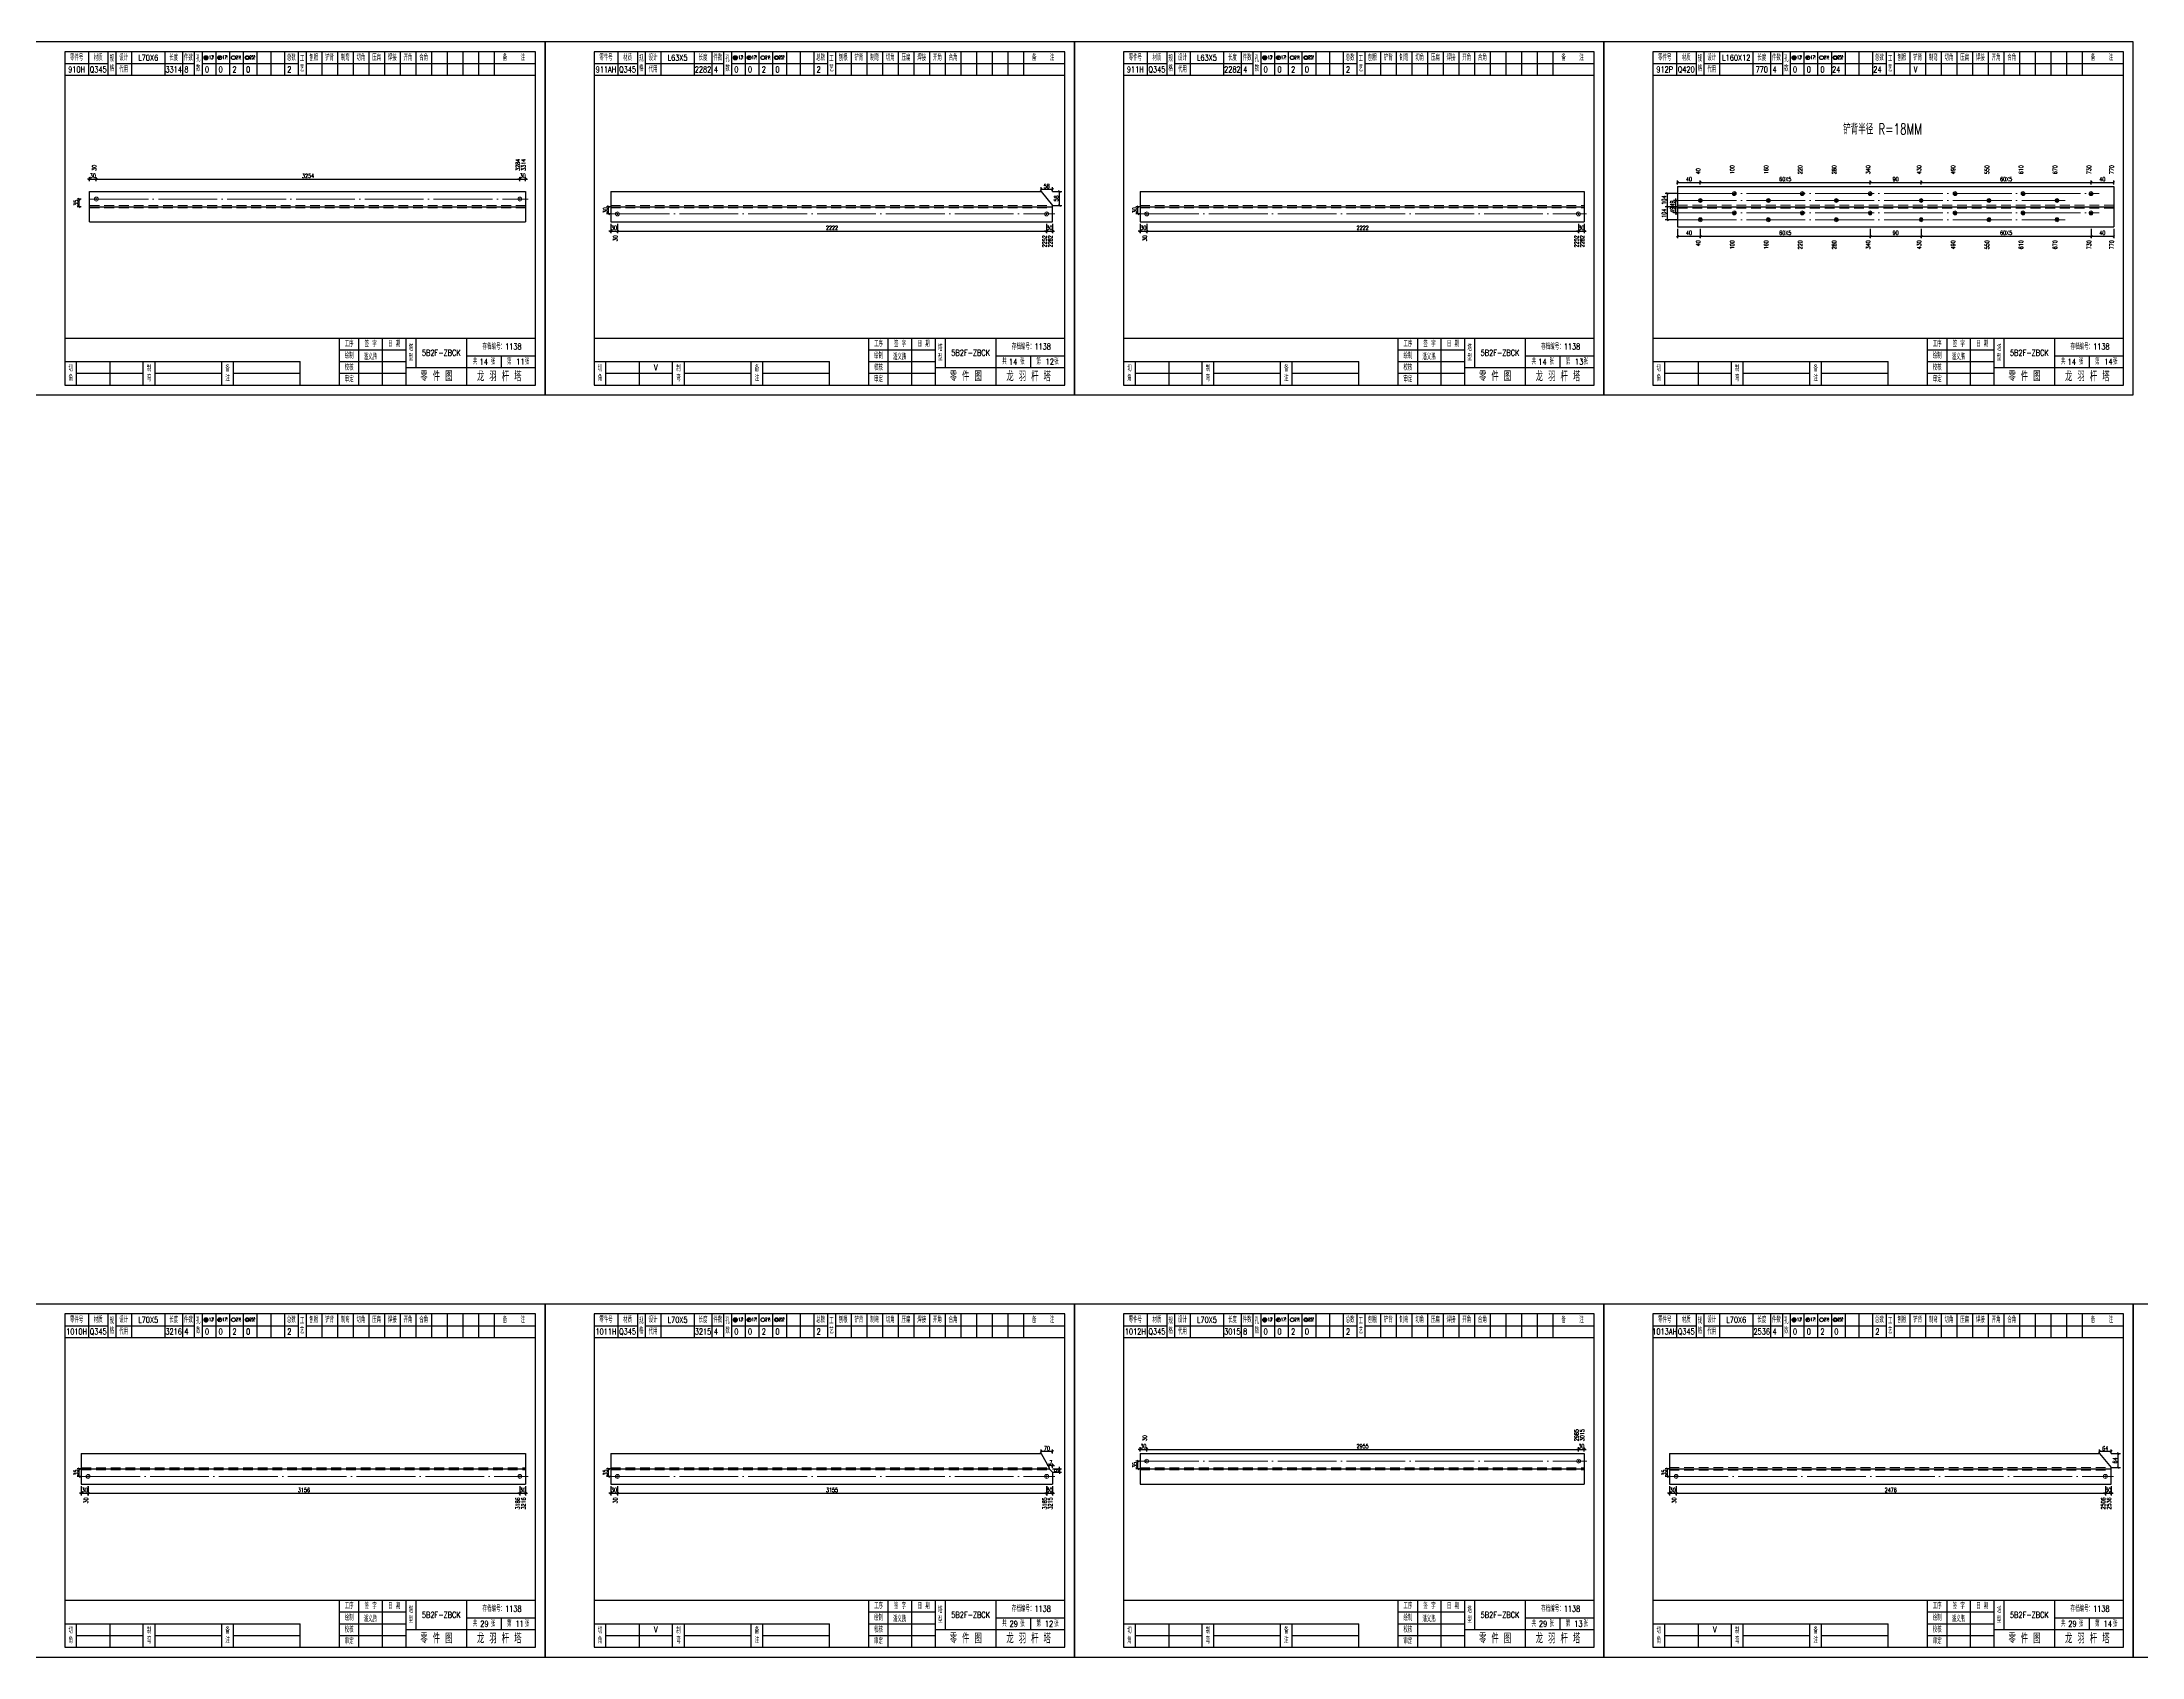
# Model space of a CAD drawing. Header units: millimetres. Extents: x 0 to 30240, y -10896 to -1348.
# Drawn here: x 2713 to 3784, y -7281 to -6457 of the extents above; entities that cross this region are included whole.
import ezdxf
from ezdxf.enums import TextEntityAlignment as Align

# ---------------------------------------------------------------- set-up
doc = ezdxf.new("R2010")
doc.units = ezdxf.units.MM
doc.header["$LTSCALE"] = 20
doc.header["$PDMODE"] = 1
doc.linetypes.add('DASHDOT2X', pattern=[1.75, 1.5, -0.125, 0, -0.125])
doc.linetypes.add('HIDDEN', pattern=[0.375, 0.25, -0.125])
for name, color, linetype, lineweight in [('1', 7, 'Continuous', 25), ('11', 3, 'Continuous', 13), ('2', 1, 'HIDDEN', 13), ('5', 1, 'Continuous', 13), ('7', 2, 'DASHDOT2X', 13)]:
    doc.layers.add(name, color=color, linetype=linetype, lineweight=lineweight)
doc.styles.get("Standard").update_dxf_attribs({"font": 'simplex', "width": 0.7, "bigfont": 'gbhzfs.shx'})
doc.styles.add('SYMBOL_TXT', font='txt.shx', dxfattribs={"width": 0.6})
doc.styles.add('TITLE_TXT', font='simplex.shx', dxfattribs={"width": 0.75, "height": 2.5, "bigfont": 'gbhzfs.shx'})
doc.dimstyles.get("Standard").update_dxf_attribs({"dimtxt": 2.1, "dimasz": 1, "dimexe": 1.05, "dimexo": 0, "dimgap": 0.63, "dimtad": 1, "dimzin": 0, "dimdsep": 46, "dimtxsty": 'standard', "dimblk": 'OBLIQUE', "dimblk1": 'OBLIQUE', "dimblk2": 'OBLIQUE', "dimcen": 0.09, "dimadec": 0, "dimazin": 0, "dimtfac": 1, "dimtdec": 1, "dimtix": 1, "dimtmove": 0, "dimatfit": 3, "dimfxl": 0, "dimtolj": 1, "dimtzin": 0, "dimarcsym": 0})
pattern_1 = [(0, (-3, 0), (0, 0.0125), [])]

# ---------------------------------------------------------------- blocks, each defined once
blk = doc.blocks.new('M12_HOLE')
h = blk.add_hatch()
h.set_pattern_fill('LINE', scale=0.1, style=0)
h.set_pattern_definition(pattern_1)
h.paths.add_polyline_path([(-5, 0, 1), (-1, 0, 1)])
at = {"color": 7}
blk.add_circle((-3, 0), 2, dxfattribs=at)
at = {"color": 7, "attachment_point": 1, "style": 'SYMBOL_TXT'}
for s, insert, char_height, width in [('13\\f??|b0|i0|c0|p54;.', (-0.1, 2.1), 3.5, 5.707), ('5', (3.7, 2.3), 1.8, 2.931)]:
    blk.add_mtext(s, dxfattribs=dict(at, insert=insert, char_height=char_height, width=width))
blk = doc.blocks.new('M16_HOLE')
h = blk.add_hatch()
h.set_pattern_fill('LINE', scale=0.1, style=0)
h.set_pattern_definition(pattern_1)
h.paths.add_polyline_path([(-1.6, 1.4, 0.668179), (-5, 0, 0.198912), (-4.4, -1.4)])
at = {"color": 7}
blk.add_circle((-3, 0), 2, dxfattribs=at)
at = {"color": 7, "attachment_point": 1, "style": 'SYMBOL_TXT'}
for s, insert, char_height, width in [('17.', (-0.4, 2.1), 3.5, 6.316), ('5', (3.6, 2.3), 1.8, 1.822)]:
    blk.add_mtext(s, dxfattribs=dict(at, insert=insert, char_height=char_height, width=width))
blk = doc.blocks.new('M20_HOLE')
at = {"color": 7}
blk.add_circle((-3, 0), 2, dxfattribs=at)
at = {"color": 7, "attachment_point": 1, "style": 'SYMBOL_TXT'}
for s, insert, char_height, width in [('21.', (-0.7, 2), 3.5, 6.074), ('5', (3.3, 2), 1.8, 1.458)]:
    blk.add_mtext(s, dxfattribs=dict(at, insert=insert, char_height=char_height, width=width))
blk = doc.blocks.new('M24_HOLE')
at = {"color": 7}
for radius in [2, 1.5]:
    blk.add_circle((-3, 0), radius, dxfattribs=at)
at = {"color": 7, "attachment_point": 1, "style": 'SYMBOL_TXT'}
for s, insert, char_height, width in [('25.', (-0.7, 2.1), 3.5, 2.429), ('5', (3.9, 2.3), 1.8, 1.944)]:
    blk.add_mtext(s, dxfattribs=dict(at, insert=insert, char_height=char_height, width=width))
blk = doc.blocks.new('JgCard')
for p, q in [((270, 180), (0, 180)), ((0, 180), (0, 0)), ((265, 175), (25, 175)), ((25, 175), (25, 5)), ((37, 175), (37, 163)), ((47, 175), (47, 163)), ((51, 175), (51, 163)), ((59, 175), (59, 163)), ((76, 175), (76, 163)), ((85, 175), (85, 163)), ((91, 175), (91, 163)), ((95, 175), (95, 163)), ((102, 175), (102, 163)), ((109, 175), (109, 163)), ((116, 175), (116, 163)), ((123, 175), (123, 163)), ((130, 175), (130, 163)), ((137, 175), (137, 163)), ((144, 175), (144, 163)), ((148, 175), (148, 163)), ((156, 175), (156, 163)), ((164, 175), (164, 163)), ((172, 175), (172, 163)), ((180, 175), (180, 163)), ((188, 175), (188, 163)), ((196, 175), (196, 163)), ((204, 175), (204, 163)), ((212, 175), (212, 163)), ((220, 175), (220, 163)), ((228, 175), (228, 163)), ((236, 175), (236, 163)), ((244, 175), (244, 163)), ((265, 5), (265, 175)), ((270, 0), (270, 180)), ((25, 169), (47, 169)), ((25, 163), (265, 163)), ((51, 169), (91, 169)), ((95, 169), (144, 169)), ((148, 169), (265, 169)), ((25, 29), (265, 29)), ((165, 5), (165, 29)), ((165, 23), (199, 23)), ((175, 5), (175, 29)), ((187, 5), (187, 29)), ((199, 5), (199, 29)), ((204, 29), (204, 14)), ((230, 5), (230, 29)), ((25, 17), (145, 17)), ((31, 5), (31, 17)), ((31, 11), (65, 11)), ((48, 17), (48, 5)), ((65, 5), (65, 17)), ((71, 5), (71, 17)), ((71, 11), (105, 11)), ((105, 5), (105, 17)), ((111, 5), (111, 17)), ((111, 11), (145, 11)), ((145, 5), (145, 17)), ((165, 17), (199, 17)), ((165, 11), (199, 11)), ((199, 14), (265, 14)), ((230, 20), (265, 20)), ((247.5, 20), (247.5, 14)), ((0, 0), (270, 0)), ((25, 5), (265, 5))]:
    blk.add_line(p, q)
blk.add_lwpolyline([(96, 172, -1), (98, 172, -1)], format="xyb", close=True)
blk.add_point((145, 96))
at = {"xscale": 0.5, "yscale": 0.5, "zscale": 0.5}
for name, p in [('M12_HOLE', (98.5, 172)), ('M16_HOLE', (105.5, 172)), ('M20_HOLE', (112.5, 172)), ('M24_HOLE', (119.5, 172))]:
    blk.add_blockref(name, p, dxfattribs=at)
at = {"style": 'TITLE_TXT', "width": 0.75}
for s, height, p in [('存档编号：1138', 3.08, (238, 23.1)), ('潘义鹏', 3, (177.4, 17.9)), ('龙 羽 杆 塔', 5, (235.2, 7))]:
    blk.add_text(s, height=height, dxfattribs=at).set_placement(p)
at = {"attachment_point": 5, "style": 'TITLE_TXT'}
for s, insert, char_height, width in [('零件号', (31, 172), 3, 15), ('材质', (42, 172), 3, 8), ('设计', (55, 172), 3, 8), ('长度', (80.5, 172), 3, 8), ('件数', (88, 172), 3, 6), ('总数', (140.5, 172), 3, 7), ('工\\P艺', (146, 169), 3, 4), ('刨根', (152, 172), 3, 8), ('铲背', (160, 172), 3, 8), ('制弯', (168, 172), 3, 8), ('切角', (176, 172), 3, 8), ('压扁', (184, 172), 3, 8), ('焊接', (192, 172), 3, 8), ('开角', (200, 172), 3, 8), ('合角', (208, 172), 3, 8), ('备    注', (254, 172), 3, 22), ('规格', (49, 169), 3, 4), ('代用', (55, 166), 3, 8), ('孔数', (93, 169), 3, 4), ('绘制', (170, 20), 3, 10), ('工序', (170, 26), 3, 10), ('签 字', (181, 26), 3, 12), ('日 期', (193, 26), 3, 12), ('塔\\P型', (201.5, 21.5), 3, 5), ('切\\P角', (28, 11), 3, 6), ('制\\P弯', (68, 11), 3, 6), ('备\\P注', (108, 11), 3, 6), ('校核', (170, 14), 3, 10), ('零 件 图', (214.5, 9.5), 5, 31), ('共    张', (238.8, 17), 3, 17.5), ('第    张', (256.2, 17), 3, 17.5), ('审定', (170, 8), 3, 10)]:
    blk.add_mtext(s, dxfattribs=dict(at, insert=insert, char_height=char_height, width=width))
blk = doc.blocks.new('M20')
for p, q in [((-0.5, 0), (0.5, 0)), ((0, -0.5), (0, 0.5))]:
    blk.add_line(p, q)
blk.add_circle((0, 0), 1)
blk = doc.blocks.new('_Oblique')
at = {"color": 0, "linetype": 'ByBlock', "lineweight": -2}
blk.add_line((-0.5, -0.5), (0.5, 0.5), dxfattribs=at)
blk = doc.blocks.new('*D3822')
at = {"layer": '11', "color": 0, "lineweight": -2}
for p, q in [((2737.6, -6527.2), (2736.6, -6527.2)), ((2737.6, -6528.3), (2737.6, -6526.2)), ((2737.6, -6527.2), (2741, -6527.2)), ((2741, -6528.3), (2741, -6526.2)), ((2741, -6527.2), (2742, -6527.2))]:
    blk.add_line(p, q, dxfattribs=at)
at = {"layer": 'Defpoints', "color": 0}
for p in [(2737.6, -6528.3), (2741, -6527.2), (2741, -6528.3)]:
    blk.add_point(p, dxfattribs=at)
at = {"layer": '11', "color": 0, "lineweight": -2}
blk.add_blockref('_Oblique', (2737.6, -6527.2), dxfattribs=at)
at = {"layer": '11', "color": 0, "lineweight": -2, "rotation": 180}
blk.add_blockref('_Oblique', (2741, -6527.2), dxfattribs=at)
at = {"layer": '11', "color": 0, "insert": (2739.3, -6525.5), "char_height": 2.1, "attachment_point": 5}
blk.add_mtext('\\A1;30', dxfattribs=at)
blk = doc.blocks.new('*D3824')
at = {"layer": '11', "color": 0, "lineweight": -2}
for p, q in [((2957.1, -6527.2), (2956.1, -6527.2)), ((2957.1, -6528.3), (2957.1, -6526.2)), ((2957.1, -6527.2), (2960, -6527.2)), ((2960, -6528.3), (2960, -6526.2)), ((2960, -6527.2), (2961, -6527.2))]:
    blk.add_line(p, q, dxfattribs=at)
at = {"layer": 'Defpoints', "color": 0}
for p in [(2957.1, -6528.3), (2960, -6527.2), (2960, -6528.3)]:
    blk.add_point(p, dxfattribs=at)
at = {"layer": '11', "color": 0, "lineweight": -2}
blk.add_blockref('_Oblique', (2957.1, -6527.2), dxfattribs=at)
at = {"layer": '11', "color": 0, "lineweight": -2, "rotation": 180}
blk.add_blockref('_Oblique', (2960, -6527.2), dxfattribs=at)
at = {"layer": '11', "color": 0, "insert": (2958.5, -6525.5), "char_height": 2.1, "attachment_point": 5}
blk.add_mtext('\\A1;30', dxfattribs=at)
blk = doc.blocks.new('*D3826')
at = {"layer": '11', "color": 0, "lineweight": -2}
for p, q in [((3003.4, -6553.8), (3002.4, -6553.8)), ((3003.4, -6550.1), (3003.4, -6554.8)), ((3003.4, -6553.8), (3006.8, -6553.8)), ((3006.8, -6550.1), (3006.8, -6554.8)), ((3006.8, -6553.8), (3007.8, -6553.8))]:
    blk.add_line(p, q, dxfattribs=at)
at = {"layer": 'Defpoints', "color": 0}
for p in [(3003.4, -6550.1), (3006.8, -6550.1), (3006.8, -6553.8)]:
    blk.add_point(p, dxfattribs=at)
at = {"layer": '11', "color": 0, "lineweight": -2}
blk.add_blockref('_Oblique', (3003.4, -6553.8), dxfattribs=at)
at = {"layer": '11', "color": 0, "lineweight": -2, "rotation": 180}
blk.add_blockref('_Oblique', (3006.8, -6553.8), dxfattribs=at)
at = {"layer": '11', "color": 0, "insert": (3005.1, -6552.1), "char_height": 2.1, "attachment_point": 5}
blk.add_mtext('\\A1;30', dxfattribs=at)
blk = doc.blocks.new('*D3828')
at = {"layer": '11', "color": 0, "lineweight": -2}
for p, q in [((3225.7, -6553.8), (3224.7, -6553.8)), ((3225.7, -6550.1), (3225.7, -6554.8)), ((3225.7, -6553.8), (3228.7, -6553.8)), ((3228.7, -6550.1), (3228.7, -6554.8)), ((3228.7, -6553.8), (3229.7, -6553.8))]:
    blk.add_line(p, q, dxfattribs=at)
at = {"layer": 'Defpoints', "color": 0}
for p in [(3225.7, -6550.1), (3228.7, -6550.1), (3228.7, -6553.8)]:
    blk.add_point(p, dxfattribs=at)
at = {"layer": '11', "color": 0, "lineweight": -2}
blk.add_blockref('_Oblique', (3225.7, -6553.8), dxfattribs=at)
at = {"layer": '11', "color": 0, "lineweight": -2, "rotation": 180}
blk.add_blockref('_Oblique', (3228.7, -6553.8), dxfattribs=at)
at = {"layer": '11', "color": 0, "insert": (3227.2, -6552.1), "char_height": 2.1, "attachment_point": 5}
blk.add_mtext('\\A1;30', dxfattribs=at)
blk = doc.blocks.new('*D3830')
at = {"layer": '11', "color": 0, "lineweight": -2}
for p, q in [((3223, -6533.5), (3223, -6531.4)), ((3228.7, -6532.5), (3223, -6532.5)), ((3228.7, -6533.5), (3228.7, -6531.4))]:
    blk.add_line(p, q, dxfattribs=at)
at = {"layer": 'Defpoints', "color": 0}
for p in [(3223, -6532.5), (3223, -6533.5), (3228.7, -6533.5)]:
    blk.add_point(p, dxfattribs=at)
at = {"layer": '11', "color": 0, "lineweight": -2, "rotation": 180}
blk.add_blockref('_Oblique', (3223, -6532.5), dxfattribs=at)
at = {"layer": '11', "color": 0, "lineweight": -2}
blk.add_blockref('_Oblique', (3228.7, -6532.5), dxfattribs=at)
at = {"layer": '11', "color": 0, "insert": (3225.8, -6530.8), "char_height": 2.1, "attachment_point": 5}
blk.add_mtext('\\A1;58', dxfattribs=at)
blk = doc.blocks.new('*D3832')
at = {"layer": '11', "color": 0, "lineweight": -2}
for p, q in [((3273.4, -6553.8), (3272.4, -6553.8)), ((3273.4, -6550.1), (3273.4, -6554.8)), ((3273.4, -6553.8), (3276.8, -6553.8)), ((3276.8, -6550.1), (3276.8, -6554.8)), ((3276.8, -6553.8), (3277.8, -6553.8))]:
    blk.add_line(p, q, dxfattribs=at)
at = {"layer": 'Defpoints', "color": 0}
for p in [(3273.4, -6550.1), (3276.8, -6550.1), (3276.8, -6553.8)]:
    blk.add_point(p, dxfattribs=at)
at = {"layer": '11', "color": 0, "lineweight": -2}
blk.add_blockref('_Oblique', (3273.4, -6553.8), dxfattribs=at)
at = {"layer": '11', "color": 0, "lineweight": -2, "rotation": 180}
blk.add_blockref('_Oblique', (3276.8, -6553.8), dxfattribs=at)
at = {"layer": '11', "color": 0, "insert": (3275.1, -6552.1), "char_height": 2.1, "attachment_point": 5}
blk.add_mtext('\\A1;30', dxfattribs=at)
blk = doc.blocks.new('*D3834')
at = {"layer": '11', "color": 0, "lineweight": -2}
for p, q in [((3497, -6553.8), (3496, -6553.8)), ((3497, -6550.1), (3497, -6554.8)), ((3497, -6553.8), (3500, -6553.8)), ((3500, -6550.1), (3500, -6554.8)), ((3500, -6553.8), (3501, -6553.8))]:
    blk.add_line(p, q, dxfattribs=at)
at = {"layer": 'Defpoints', "color": 0}
for p in [(3497, -6550.1), (3500, -6550.1), (3500, -6553.8)]:
    blk.add_point(p, dxfattribs=at)
at = {"layer": '11', "color": 0, "lineweight": -2}
blk.add_blockref('_Oblique', (3497, -6553.8), dxfattribs=at)
at = {"layer": '11', "color": 0, "lineweight": -2, "rotation": 180}
blk.add_blockref('_Oblique', (3500, -6553.8), dxfattribs=at)
at = {"layer": '11', "color": 0, "insert": (3498.5, -6552.1), "char_height": 2.1, "attachment_point": 5}
blk.add_mtext('\\A1;30', dxfattribs=at)
blk = doc.blocks.new('M24')
for p, q in [((-0.6, 0), (0.6, 0)), ((0, -0.6), (0, 0.6))]:
    blk.add_line(p, q)
for radius in [1, 0.6]:
    blk.add_circle((0, 0), radius)
blk = doc.blocks.new('*D3846')
at = {"layer": '1', "color": 0, "lineweight": -2}
for p, q in [((3547.6, -6541.3), (3545.5, -6541.3)), ((3547.6, -6544.5), (3545.5, -6544.5)), ((3546.6, -6541.3), (3546.6, -6540.3)), ((3546.6, -6544.5), (3546.6, -6541.3)), ((3546.6, -6544.5), (3546.6, -6545.5))]:
    blk.add_line(p, q, dxfattribs=at)
at = {"layer": 'Defpoints', "color": 0}
for p in [(3546.6, -6541.3), (3547.6, -6541.3), (3547.6, -6544.5)]:
    blk.add_point(p, dxfattribs=at)
at = {"layer": '1', "color": 0, "lineweight": -2}
for p, rotation in [((3546.6, -6541.3), 270), ((3546.6, -6544.5), 90)]:
    blk.add_blockref('_Oblique', p, dxfattribs=dict(at, rotation=rotation))
at = {"layer": '1', "color": 0, "insert": (3544.9, -6542.9), "char_height": 2.1, "attachment_point": 5, "rotation": 90}
blk.add_mtext('\\A1;49', dxfattribs=at)
blk = doc.blocks.new('*D3848')
at = {"layer": '1', "color": 0, "lineweight": -2}
for p, q in [((3547.6, -6538.1), (3545.5, -6538.1)), ((3547.6, -6541.3), (3545.5, -6541.3)), ((3546.6, -6538.1), (3546.6, -6537.1)), ((3546.6, -6541.3), (3546.6, -6538.1)), ((3546.6, -6541.3), (3546.6, -6542.3))]:
    blk.add_line(p, q, dxfattribs=at)
at = {"layer": 'Defpoints', "color": 0}
for p in [(3546.6, -6538.1), (3547.6, -6538.1), (3547.6, -6541.3)]:
    blk.add_point(p, dxfattribs=at)
at = {"layer": '1', "color": 0, "lineweight": -2}
for p, rotation in [((3546.6, -6538.1), 270), ((3546.6, -6541.3), 90)]:
    blk.add_blockref('_Oblique', p, dxfattribs=dict(at, rotation=rotation))
at = {"layer": '1', "color": 0, "insert": (3544.9, -6539.7), "char_height": 2.1, "attachment_point": 5, "rotation": 90}
blk.add_mtext('\\A1;49', dxfattribs=at)
blk = doc.blocks.new('*D4000')
at = {"layer": '11', "color": 0, "lineweight": -2}
for p, q in [((2733.4, -7197.5), (2732.4, -7197.5)), ((2733.4, -7193.9), (2733.4, -7198.6)), ((2733.4, -7197.5), (2736.8, -7197.5)), ((2736.8, -7193.9), (2736.8, -7198.6)), ((2736.8, -7197.5), (2737.8, -7197.5))]:
    blk.add_line(p, q, dxfattribs=at)
at = {"layer": 'Defpoints', "color": 0}
for p in [(2733.4, -7193.9), (2736.8, -7193.9), (2736.8, -7197.5)]:
    blk.add_point(p, dxfattribs=at)
at = {"layer": '11', "color": 0, "lineweight": -2}
blk.add_blockref('_Oblique', (2733.4, -7197.5), dxfattribs=at)
at = {"layer": '11', "color": 0, "lineweight": -2, "rotation": 180}
blk.add_blockref('_Oblique', (2736.8, -7197.5), dxfattribs=at)
at = {"layer": '11', "color": 0, "insert": (2735.1, -7195.9), "char_height": 2.1, "attachment_point": 5}
blk.add_mtext('\\A1;30', dxfattribs=at)
blk = doc.blocks.new('*D4002')
at = {"layer": '11', "color": 0, "lineweight": -2}
for p, q in [((2957.1, -7197.5), (2956.1, -7197.5)), ((2957.1, -7193.9), (2957.1, -7198.6)), ((2957.1, -7197.5), (2960, -7197.5)), ((2960, -7193.9), (2960, -7198.6)), ((2960, -7197.5), (2961, -7197.5))]:
    blk.add_line(p, q, dxfattribs=at)
at = {"layer": 'Defpoints', "color": 0}
for p in [(2957.1, -7193.9), (2960, -7193.9), (2960, -7197.5)]:
    blk.add_point(p, dxfattribs=at)
at = {"layer": '11', "color": 0, "lineweight": -2}
blk.add_blockref('_Oblique', (2957.1, -7197.5), dxfattribs=at)
at = {"layer": '11', "color": 0, "lineweight": -2, "rotation": 180}
blk.add_blockref('_Oblique', (2960, -7197.5), dxfattribs=at)
at = {"layer": '11', "color": 0, "insert": (2958.5, -7195.9), "char_height": 2.1, "attachment_point": 5}
blk.add_mtext('\\A1;30', dxfattribs=at)
blk = doc.blocks.new('*D4004')
at = {"layer": '11', "color": 0, "lineweight": -2}
for p, q in [((3003.4, -7197.5), (3002.4, -7197.5)), ((3003.4, -7193.9), (3003.4, -7198.6)), ((3003.4, -7197.5), (3006.8, -7197.5)), ((3006.8, -7193.9), (3006.8, -7198.6)), ((3006.8, -7197.5), (3007.8, -7197.5))]:
    blk.add_line(p, q, dxfattribs=at)
at = {"layer": 'Defpoints', "color": 0}
for p in [(3003.4, -7193.9), (3006.8, -7193.9), (3006.8, -7197.5)]:
    blk.add_point(p, dxfattribs=at)
at = {"layer": '11', "color": 0, "lineweight": -2}
blk.add_blockref('_Oblique', (3003.4, -7197.5), dxfattribs=at)
at = {"layer": '11', "color": 0, "lineweight": -2, "rotation": 180}
blk.add_blockref('_Oblique', (3006.8, -7197.5), dxfattribs=at)
at = {"layer": '11', "color": 0, "insert": (3005.1, -7195.9), "char_height": 2.1, "attachment_point": 5}
blk.add_mtext('\\A1;30', dxfattribs=at)
blk = doc.blocks.new('*D4006')
at = {"layer": '11', "color": 0, "lineweight": -2}
for p, q in [((3225.8, -7197.5), (3224.8, -7197.5)), ((3225.8, -7193.9), (3225.8, -7198.6)), ((3225.8, -7197.5), (3228.7, -7197.5)), ((3228.7, -7193.9), (3228.7, -7198.6)), ((3228.7, -7197.5), (3229.7, -7197.5))]:
    blk.add_line(p, q, dxfattribs=at)
at = {"layer": 'Defpoints', "color": 0}
for p in [(3225.8, -7193.9), (3228.7, -7193.9), (3228.7, -7197.5)]:
    blk.add_point(p, dxfattribs=at)
at = {"layer": '11', "color": 0, "lineweight": -2}
blk.add_blockref('_Oblique', (3225.8, -7197.5), dxfattribs=at)
at = {"layer": '11', "color": 0, "lineweight": -2, "rotation": 180}
blk.add_blockref('_Oblique', (3228.7, -7197.5), dxfattribs=at)
at = {"layer": '11', "color": 0, "insert": (3227.2, -7195.9), "char_height": 2.1, "attachment_point": 5}
blk.add_mtext('\\A1;30', dxfattribs=at)
blk = doc.blocks.new('*D4007')
at = {"layer": '11', "color": 0, "lineweight": -2}
for p, q in [((3223, -7177.3), (3223, -7175.2)), ((3228.7, -7176.2), (3223, -7176.2)), ((3228.7, -7177.3), (3228.7, -7175.2))]:
    blk.add_line(p, q, dxfattribs=at)
at = {"layer": 'Defpoints', "color": 0}
for p in [(3223, -7176.2), (3223, -7177.3), (3228.7, -7177.3)]:
    blk.add_point(p, dxfattribs=at)
at = {"layer": '11', "color": 0, "lineweight": -2, "rotation": 180}
blk.add_blockref('_Oblique', (3223, -7176.2), dxfattribs=at)
at = {"layer": '11', "color": 0, "lineweight": -2}
blk.add_blockref('_Oblique', (3228.7, -7176.2), dxfattribs=at)
at = {"layer": '11', "color": 0, "insert": (3225.9, -7174.6), "char_height": 2.1, "attachment_point": 5}
blk.add_mtext('\\A1;70', dxfattribs=at)
blk = doc.blocks.new('*D4008')
at = {"layer": '11', "color": 0, "lineweight": -2}
for p, q in [((3227.1, -7183.4), (3226.1, -7183.4)), ((3227.1, -7184.5), (3227.1, -7182.4)), ((3228.7, -7183.4), (3227.1, -7183.4)), ((3228.7, -7184.5), (3228.7, -7182.4)), ((3228.7, -7183.4), (3229.7, -7183.4))]:
    blk.add_line(p, q, dxfattribs=at)
at = {"layer": 'Defpoints', "color": 0}
for p in [(3227.1, -7183.4), (3227.1, -7184.5), (3228.7, -7184.5)]:
    blk.add_point(p, dxfattribs=at)
at = {"layer": '11', "color": 0, "lineweight": -2}
blk.add_blockref('_Oblique', (3227.1, -7183.4), dxfattribs=at)
at = {"layer": '11', "color": 0, "lineweight": -2, "rotation": 180}
blk.add_blockref('_Oblique', (3228.7, -7183.4), dxfattribs=at)
at = {"layer": '11', "color": 0, "insert": (3227.9, -7181.8), "char_height": 2.1, "attachment_point": 5}
blk.add_mtext('\\A1;7', dxfattribs=at)
blk = doc.blocks.new('*D4009')
at = {"layer": '11', "color": 0, "lineweight": -2}
for p, q in [((3228.7, -7185.1), (3233.4, -7185.1)), ((3228.7, -7186.7), (3233.4, -7186.7)), ((3232.4, -7185.1), (3232.4, -7184.1)), ((3232.4, -7185.1), (3232.4, -7186.7)), ((3232.4, -7186.7), (3232.4, -7187.7))]:
    blk.add_line(p, q, dxfattribs=at)
at = {"layer": 'Defpoints', "color": 0}
for p in [(3228.7, -7185.1), (3228.7, -7186.7), (3232.4, -7186.7)]:
    blk.add_point(p, dxfattribs=at)
at = {"layer": '11', "color": 0, "lineweight": -2}
for p, rotation in [((3232.4, -7185.1), 270), ((3232.4, -7186.7), 90)]:
    blk.add_blockref('_Oblique', p, dxfattribs=dict(at, rotation=rotation))
at = {"layer": '11', "color": 0, "insert": (3230.7, -7185.9), "char_height": 2.1, "attachment_point": 5, "rotation": 90}
blk.add_mtext('\\A1;9', dxfattribs=at)
blk = doc.blocks.new('*D4011')
at = {"layer": '11', "color": 0, "lineweight": -2}
for p, q in [((3273.4, -7175.2), (3272.4, -7175.2)), ((3273.4, -7176.2), (3273.4, -7174.1)), ((3273.4, -7175.2), (3276.8, -7175.2)), ((3276.8, -7176.2), (3276.8, -7174.1)), ((3276.8, -7175.2), (3277.8, -7175.2))]:
    blk.add_line(p, q, dxfattribs=at)
at = {"layer": 'Defpoints', "color": 0}
for p in [(3273.4, -7176.2), (3276.8, -7175.2), (3276.8, -7176.2)]:
    blk.add_point(p, dxfattribs=at)
at = {"layer": '11', "color": 0, "lineweight": -2}
blk.add_blockref('_Oblique', (3273.4, -7175.2), dxfattribs=at)
at = {"layer": '11', "color": 0, "lineweight": -2, "rotation": 180}
blk.add_blockref('_Oblique', (3276.8, -7175.2), dxfattribs=at)
at = {"layer": '11', "color": 0, "insert": (3275.1, -7173.5), "char_height": 2.1, "attachment_point": 5}
blk.add_mtext('\\A1;30', dxfattribs=at)
blk = doc.blocks.new('*D4013')
at = {"layer": '11', "color": 0, "lineweight": -2}
for p, q in [((3497.1, -7175.2), (3496.1, -7175.2)), ((3497.1, -7176.2), (3497.1, -7174.1)), ((3497.1, -7175.2), (3500, -7175.2)), ((3500, -7176.2), (3500, -7174.1)), ((3500, -7175.2), (3501, -7175.2))]:
    blk.add_line(p, q, dxfattribs=at)
at = {"layer": 'Defpoints', "color": 0}
for p in [(3497.1, -7176.2), (3500, -7175.2), (3500, -7176.2)]:
    blk.add_point(p, dxfattribs=at)
at = {"layer": '11', "color": 0, "lineweight": -2}
blk.add_blockref('_Oblique', (3497.1, -7175.2), dxfattribs=at)
at = {"layer": '11', "color": 0, "lineweight": -2, "rotation": 180}
blk.add_blockref('_Oblique', (3500, -7175.2), dxfattribs=at)
at = {"layer": '11', "color": 0, "insert": (3498.5, -7173.5), "char_height": 2.1, "attachment_point": 5}
blk.add_mtext('\\A1;30', dxfattribs=at)
blk = doc.blocks.new('*D4015')
at = {"layer": '11', "color": 0, "lineweight": -2}
for p, q in [((3543.4, -7197.5), (3542.4, -7197.5)), ((3543.4, -7193.9), (3543.4, -7198.6)), ((3543.4, -7197.5), (3546.8, -7197.5)), ((3546.8, -7193.9), (3546.8, -7198.6)), ((3546.8, -7197.5), (3547.8, -7197.5))]:
    blk.add_line(p, q, dxfattribs=at)
at = {"layer": 'Defpoints', "color": 0}
for p in [(3543.4, -7193.9), (3546.8, -7193.9), (3546.8, -7197.5)]:
    blk.add_point(p, dxfattribs=at)
at = {"layer": '11', "color": 0, "lineweight": -2}
blk.add_blockref('_Oblique', (3543.4, -7197.5), dxfattribs=at)
at = {"layer": '11', "color": 0, "lineweight": -2, "rotation": 180}
blk.add_blockref('_Oblique', (3546.8, -7197.5), dxfattribs=at)
at = {"layer": '11', "color": 0, "insert": (3545.1, -7195.9), "char_height": 2.1, "attachment_point": 5}
blk.add_mtext('\\A1;30', dxfattribs=at)
blk = doc.blocks.new('*D4017')
at = {"layer": '11', "color": 0, "lineweight": -2}
for p, q in [((3765.8, -7197.5), (3764.8, -7197.5)), ((3765.8, -7193.9), (3765.8, -7198.6)), ((3765.8, -7197.5), (3768.7, -7197.5)), ((3768.7, -7193.9), (3768.7, -7198.6)), ((3768.7, -7197.5), (3769.7, -7197.5))]:
    blk.add_line(p, q, dxfattribs=at)
at = {"layer": 'Defpoints', "color": 0}
for p in [(3765.8, -7193.9), (3768.7, -7193.9), (3768.7, -7197.5)]:
    blk.add_point(p, dxfattribs=at)
at = {"layer": '11', "color": 0, "lineweight": -2}
blk.add_blockref('_Oblique', (3765.8, -7197.5), dxfattribs=at)
at = {"layer": '11', "color": 0, "lineweight": -2, "rotation": 180}
blk.add_blockref('_Oblique', (3768.7, -7197.5), dxfattribs=at)
at = {"layer": '11', "color": 0, "insert": (3767.2, -7195.9), "char_height": 2.1, "attachment_point": 5}
blk.add_mtext('\\A1;30', dxfattribs=at)
blk = doc.blocks.new('*D4019')
at = {"layer": '11', "color": 0, "lineweight": -2}
for p, q in [((3762.7, -7177.3), (3762.7, -7175.2)), ((3768.7, -7176.2), (3762.7, -7176.2)), ((3768.7, -7177.3), (3768.7, -7175.2))]:
    blk.add_line(p, q, dxfattribs=at)
at = {"layer": 'Defpoints', "color": 0}
for p in [(3762.7, -7176.2), (3762.7, -7177.3), (3768.7, -7177.3)]:
    blk.add_point(p, dxfattribs=at)
at = {"layer": '11', "color": 0, "lineweight": -2, "rotation": 180}
blk.add_blockref('_Oblique', (3762.7, -7176.2), dxfattribs=at)
at = {"layer": '11', "color": 0, "lineweight": -2}
blk.add_blockref('_Oblique', (3768.7, -7176.2), dxfattribs=at)
at = {"layer": '11', "color": 0, "insert": (3765.7, -7174.6), "char_height": 2.1, "attachment_point": 5}
blk.add_mtext('\\A1;64', dxfattribs=at)

msp = doc.modelspace()

# ---------------------------------------------------------------- linework, layer by layer
at = {"layer": '1'}
for p, q in [((2737.6, -6541.3), (2737.6, -6533.53)), ((2737.6, -6533.53), (2960, -6533.53)), ((2960, -6533.53), (2960, -6549.07)), ((3003.4, -6533.53), (3003.4, -6549.07)), ((3003.4, -6533.53), (3222.98, -6533.53)), ((3222.98, -6533.53), (3228.7, -6540.683)), ((3273.4, -6533.53), (3273.4, -6549.07)), ((3273.4, -6533.53), (3500, -6533.53)), ((3500, -6533.53), (3500, -6549.07)), ((3547.6, -6531.01), (3547.6, -6551.59)), ((3547.6, -6531.01), (3770, -6531.01)), ((3770, -6531.01), (3770, -6551.59)), ((2737.6, -6549.07), (2737.6, -6541.3)), ((2737.6, -6541.3), (2960, -6541.3)), ((3003.4, -6541.3), (3228.7, -6541.3)), ((3228.7, -6541.3), (3228.7, -6540.683)), ((3228.7, -6549.07), (3228.7, -6541.3)), ((3273.4, -6541.3), (3500, -6541.3)), ((3547.6, -6541.3), (3770, -6541.3)), ((2737.6, -6549.07), (2960, -6549.07)), ((3003.4, -6549.07), (3228.7, -6549.07)), ((3273.4, -6549.07), (3500, -6549.07)), ((3547.6, -6551.59), (3770, -6551.59)), ((2733.4, -7177.281), (2733.4, -7192.821)), ((2733.4, -7177.281), (2960, -7177.281)), ((2733.4, -7185.051), (2960, -7185.051)), ((2960, -7177.281), (2960, -7192.821)), ((3003.4, -7177.281), (3003.4, -7192.821)), ((3003.4, -7177.281), (3223.018, -7177.281)), ((3003.4, -7185.051), (3227.06, -7185.051)), ((3223.018, -7177.281), (3227.06, -7184.496)), ((3227.06, -7184.496), (3227.06, -7185.051)), ((3227.06, -7185.051), (3228.7, -7186.716)), ((3228.7, -7186.716), (3228.7, -7192.821)), ((3273.4, -7177.281), (3273.4, -7192.821)), ((3273.4, -7177.281), (3500, -7177.281)), ((3273.4, -7185.051), (3500, -7185.051)), ((3500, -7177.281), (3500, -7192.821)), ((3543.4, -7177.281), (3543.4, -7192.821)), ((3543.4, -7177.281), (3762.711, -7177.281)), ((3543.4, -7185.051), (3768.7, -7185.051)), ((3762.711, -7177.281), (3768.7, -7184.385)), ((3768.7, -7185.051), (3768.7, -7184.385)), ((3768.7, -7192.821), (3768.7, -7185.051)), ((2733.4, -7192.821), (2960, -7192.821)), ((3003.4, -7192.821), (3228.7, -7192.821)), ((3273.4, -7192.821), (3500, -7192.821)), ((3543.4, -7192.821), (3768.7, -7192.821))]:
    msp.add_line(p, q, dxfattribs=at)
at = {"layer": '2'}
for p, q in [((2737.6, -6540.634), (2960, -6540.634)), ((2737.6, -6541.966), (2960, -6541.966)), ((3003.4, -6540.683), (3228.7, -6540.683)), ((3003.4, -6541.916), (3228.7, -6541.916)), ((3273.4, -6540.683), (3500, -6540.683)), ((3273.4, -6541.916), (3500, -6541.916)), ((3547.6, -6540.528), (3770, -6540.528)), ((3547.6, -6542.072), (3770, -6542.072)), ((2733.4, -7184.496), (2960, -7184.496)), ((2733.4, -7185.606), (2960, -7185.606)), ((3003.4, -7184.496), (3227.06, -7184.496)), ((3003.4, -7185.606), (3227.607, -7185.606)), ((3273.4, -7184.496), (3500, -7184.496)), ((3273.4, -7185.606), (3500, -7185.606)), ((3543.4, -7184.385), (3768.7, -7184.385)), ((3543.4, -7185.717), (3768.7, -7185.717))]:
    msp.add_line(p, q, dxfattribs=at)
at = {"layer": '7'}
for p, q in [((2737.6, -6537.415), (2961.26, -6537.415)), ((3547.6, -6534.611), (3762.647, -6534.611)), ((3547.6, -6538.148), (3745.317, -6538.148)), ((3547.6, -6544.451), (3762.647, -6544.451)), ((3003.4, -6545), (3229.922, -6545)), ((3273.4, -6545), (3501.196, -6545)), ((3547.6, -6547.988), (3745.317, -6547.988)), ((3273.4, -7181.166), (3501.26, -7181.166)), ((2733.4, -7188.936), (2961.26, -7188.936)), ((3003.4, -7188.936), (3229.96, -7188.936)), ((3543.4, -7188.936), (3769.96, -7188.936))]:
    msp.add_line(p, q, dxfattribs=at)

# ---------------------------------------------------------------- block references
at = {"layer": '1'}
for p in [(2700, -6637.3), (2970, -6637.3), (3240, -6637.3), (3510, -6637.3), (2700, -7281.051), (2970, -7281.051), (3240, -7281.051), (3510, -7281.051), (3780, -7281.051)]:
    msp.add_blockref('JgCard', p, dxfattribs=at)
at = {"layer": '5'}
for name, p in [('M24', (3576.483, -6534.611)), ('M24', (3611.143, -6534.611)), ('M24', (3645.803, -6534.611)), ('M24', (3689.127, -6534.611)), ('M24', (3723.787, -6534.611)), ('M24', (3758.447, -6534.611)), ('M20', (2741.04, -6537.415)), ('M20', (2957.06, -6537.415)), ('M20', (3006.84, -6545)), ('M20', (3225.722, -6545)), ('M20', (3276.84, -6545)), ('M20', (3496.996, -6545)), ('M24', (3559.153, -6538.148)), ('M24', (3576.483, -6544.451)), ('M24', (3593.813, -6538.148)), ('M24', (3611.143, -6544.451)), ('M24', (3628.473, -6538.148)), ('M24', (3645.803, -6544.451)), ('M24', (3671.797, -6538.148)), ('M24', (3689.127, -6544.451)), ('M24', (3706.457, -6538.148)), ('M24', (3723.787, -6544.451)), ('M24', (3741.117, -6538.148)), ('M24', (3758.447, -6544.451)), ('M24', (3559.153, -6547.988)), ('M24', (3593.813, -6547.988)), ('M24', (3628.473, -6547.988)), ('M24', (3671.797, -6547.988)), ('M24', (3706.457, -6547.988)), ('M24', (3741.117, -6547.988)), ('M20', (3276.84, -7181.166)), ('M20', (3497.06, -7181.166)), ('M20', (2736.84, -7188.936)), ('M20', (2957.06, -7188.936)), ('M20', (3006.84, -7188.936)), ('M20', (3225.76, -7188.936)), ('M20', (3546.84, -7188.936)), ('M20', (3765.76, -7188.936))]:
    msp.add_blockref(name, p, dxfattribs=at)

# ---------------------------------------------------------------- texts
at = {"style": 'TITLE_TXT', "width": 0.75}
for s, p in [('14', (2936.521, -6621.974)), ('11', (2955.236, -6621.858)), ('14', (3206.521, -6621.974)), ('12', (3225.236, -6621.858)), ('14', (3476.521, -6621.974)), ('13', (3495.236, -6621.858)), ('14', (3746.521, -6621.974)), ('14', (3765.236, -6621.858)), ('29', (2936.842, -7265.616)), ('11', (2954.82, -7265.588)), ('29', (3206.842, -7265.616)), ('12', (3224.82, -7265.588)), ('29', (3476.842, -7265.616)), ('13', (3494.82, -7265.588)), ('29', (3746.842, -7265.616)), ('14', (3764.82, -7265.588))]:
    msp.add_text(s, height=3, dxfattribs=at).set_placement(p)
at = {"layer": '1', "width": 0.7}
for s, height, p in [('L70X6', 3, (2767.5, -6465.3)), ('L63X5', 3, (3037.5, -6465.3)), ('L63X5', 3, (3307.5, -6465.3)), ('L160X12', 3, (3577.5, -6465.3)), ('910H', 3, (2731, -6471.3)), ('Q345', 3, (2742, -6471.3)), ('3314', 3, (2780.5, -6471.3)), ('8', 3, (2787, -6471.3)), ('0', 3, (2797.5, -6471.3)), ('0', 3, (2804.5, -6471.3)), ('2', 3, (2811.5, -6471.3)), ('0', 3, (2818.5, -6471.3)), ('2', 3, (2839.5, -6471.3)), ('911AH', 3, (3001, -6471.3)), ('Q345', 3, (3012, -6471.3)), ('2282', 3, (3050.5, -6471.3)), ('4', 3, (3057, -6471.3)), ('0', 3, (3067.5, -6471.3)), ('0', 3, (3074.5, -6471.3)), ('2', 3, (3081.5, -6471.3)), ('0', 3, (3088.5, -6471.3)), ('2', 3, (3109.5, -6471.3)), ('911H', 3, (3271, -6471.3)), ('Q345', 3, (3282, -6471.3)), ('2282', 3, (3320.5, -6471.3)), ('4', 3, (3327, -6471.3)), ('0', 3, (3337.5, -6471.3)), ('0', 3, (3344.5, -6471.3)), ('2', 3, (3351.5, -6471.3)), ('0', 3, (3358.5, -6471.3)), ('2', 3, (3379.5, -6471.3)), ('912P', 3, (3541, -6471.3)), ('Q420', 3, (3552, -6471.3)), ('770', 3, (3590.5, -6471.3)), ('4', 3, (3597, -6471.3)), ('0', 3, (3607.5, -6471.3)), ('0', 3, (3614.5, -6471.3)), ('0', 3, (3621.5, -6471.3)), ('24', 3, (3628.5, -6471.3)), ('24', 3, (3649.5, -6471.3)), ('铲背半径 R=18MM', 5.49229, (3652.125, -6501.689)), ('V', 3, (3026.5, -6623.3)), ('L70X5', 3, (2767.5, -7109.051)), ('L70X5', 3, (3037.5, -7109.051)), ('L70X5', 3, (3307.5, -7109.051)), ('L70X6', 3, (3577.5, -7109.051)), ('1010H', 3, (2731, -7115.051)), ('Q345', 3, (2742, -7115.051)), ('3216', 3, (2780.5, -7115.051)), ('4', 3, (2787, -7115.051)), ('0', 3, (2797.5, -7115.051)), ('0', 3, (2804.5, -7115.051)), ('2', 3, (2811.5, -7115.051)), ('0', 3, (2818.5, -7115.051)), ('2', 3, (2839.5, -7115.051)), ('1011H', 3, (3001, -7115.051)), ('Q345', 3, (3012, -7115.051)), ('3215', 3, (3050.5, -7115.051)), ('4', 3, (3057, -7115.051)), ('0', 3, (3067.5, -7115.051)), ('0', 3, (3074.5, -7115.051)), ('2', 3, (3081.5, -7115.051)), ('0', 3, (3088.5, -7115.051)), ('2', 3, (3109.5, -7115.051)), ('1012H', 3, (3271, -7115.051)), ('Q345', 3, (3282, -7115.051)), ('3015', 3, (3320.5, -7115.051)), ('8', 3, (3327, -7115.051)), ('0', 3, (3337.5, -7115.051)), ('0', 3, (3344.5, -7115.051)), ('2', 3, (3351.5, -7115.051)), ('0', 3, (3358.5, -7115.051)), ('2', 3, (3379.5, -7115.051)), ('1013AH', 3, (3541, -7115.051)), ('Q345', 3, (3552, -7115.051)), ('2536', 3, (3590.5, -7115.051)), ('4', 3, (3597, -7115.051)), ('0', 3, (3607.5, -7115.051)), ('0', 3, (3614.5, -7115.051)), ('2', 3, (3621.5, -7115.051)), ('0', 3, (3628.5, -7115.051)), ('2', 3, (3649.5, -7115.051)), ('V', 3, (3026.5, -7267.051)), ('V', 3, (3566.5, -7267.051))]:
    msp.add_text(s, height=height, dxfattribs=at).set_placement(p, align=Align.MIDDLE_CENTER)
for s, p in [('30', (2741.034, -6523.03)), ('3284', (2957.048, -6523.03)), ('3314', (2960, -6523.03)), ('40', (3559.153, -6524.71)), ('100', (3576.483, -6524.71)), ('160', (3593.813, -6524.71)), ('220', (3611.143, -6524.71)), ('280', (3628.473, -6524.71)), ('340', (3645.803, -6524.71)), ('430', (3671.797, -6524.71)), ('490', (3689.127, -6524.71)), ('550', (3706.457, -6524.71)), ('610', (3723.787, -6524.71)), ('670', (3741.117, -6524.71)), ('730', (3758.447, -6524.71)), ('770', (3770, -6524.71)), ('30', (3276.836, -7170.981)), ('2985', (3497.058, -7170.981)), ('3015', (3500, -7170.981))]:
    msp.add_text(s, height=2.1, rotation=90, dxfattribs=at).set_placement(p)
for s, p in [('30', (3006.84, -6555.895)), ('2252', (3225.747, -6555.895)), ('2282', (3228.7, -6555.895)), ('30', (3276.84, -6555.895)), ('2252', (3497.021, -6555.895)), ('2282', (3500, -6555.895)), ('40', (3559.153, -6558.415)), ('100', (3576.483, -6558.415)), ('160', (3593.813, -6558.415)), ('220', (3611.143, -6558.415)), ('280', (3628.473, -6558.415)), ('340', (3645.803, -6558.415)), ('430', (3671.797, -6558.415)), ('490', (3689.127, -6558.415)), ('550', (3706.457, -6558.415)), ('610', (3723.787, -6558.415)), ('670', (3741.117, -6558.415)), ('730', (3758.447, -6558.415)), ('770', (3770, -6558.415)), ('30', (2736.839, -7199.646)), ('3186', (2957.028, -7199.646)), ('3216', (2960, -7199.646)), ('30', (3006.839, -7199.646)), ('3185', (3225.81, -7199.646)), ('3215', (3228.7, -7199.646)), ('30', (3546.84, -7199.646)), ('2506', (3765.725, -7199.646)), ('2536', (3768.7, -7199.646))]:
    msp.add_text(s, height=2.1, rotation=90, dxfattribs=at).set_placement(p, align=Align.RIGHT)
at = {"layer": '1', "char_height": 3, "attachment_point": 5}
for s, insert, width in [('V', (3669, -6471.3), 8), ('5B2F-ZBCK', (2917, -6615.8), 26), ('5B2F-ZBCK', (3187, -6615.8), 26), ('5B2F-ZBCK', (3457, -6615.8), 26), ('5B2F-ZBCK', (3727, -6615.8), 26), ('5B2F-ZBCK', (2917, -7259.551), 26), ('5B2F-ZBCK', (3187, -7259.551), 26), ('5B2F-ZBCK', (3457, -7259.551), 26), ('5B2F-ZBCK', (3727, -7259.551), 26)]:
    msp.add_mtext(s, dxfattribs=dict(at, insert=insert, width=width))

# ---------------------------------------------------------------- dimensions: what is measured, and where the dimension line sits
at = {"layer": '1'}
for base, p1, p2, text in [((2732.35, -6537.415), (2733.35, -6541.3), (2733.35, -6537.415), '35'), ((3002.35, -6541.3), (3003.35, -6545), (3003.35, -6541.3), '30'), ((3272.35, -6541.3), (3273.35, -6545), (3273.35, -6541.3), '30'), ((3542.35, -6534.611), (3547.55, -6541.3), (3547.55, -6534.611), '104'), ((3542.35, -6541.3), (3547.55, -6547.988), (3547.55, -6541.3), '104'), ((2732.35, -7185.051), (2733.35, -7188.936), (2733.35, -7185.051), '35'), ((3002.35, -7185.051), (3003.35, -7188.936), (3003.35, -7185.051), '35'), ((3272.35, -7181.166), (3273.35, -7185.051), (3273.35, -7181.166), '35'), ((3542.35, -7185.051), (3543.35, -7188.936), (3543.35, -7185.051), '35')]:
    msp.add_linear_dim(base=base, p1=p1, p2=p2, angle=90, text=text, dimstyle='standard', dxfattribs=at).render()
for base, p1, p2, picture, middle in [((3546.55, -6538.148), (3547.55, -6541.3), (3547.55, -6538.148), '*D3848', (3544.87, -6539.724)), ((3546.55, -6541.3), (3547.55, -6544.451), (3547.55, -6541.3), '*D3846', (3544.87, -6542.875))]:
    dim = msp.add_linear_dim(base=base, p1=p1, p2=p2, angle=90, text='49', dimstyle='standard', dxfattribs=at)
    dim.commit()
    dim.dimension.update_dxf_attribs({"geometry": picture, "text_midpoint": middle})
at = {"layer": '11'}
for base, p1, p2, text, picture, middle in [((2741.04, -6527.23), (2737.6, -6528.28), (2741.04, -6528.28), '30', '*D3822', (2739.32, -6525.55)), ((2960, -6527.23), (2957.06, -6528.28), (2960, -6528.28), '30', '*D3824', (2958.53, -6525.55)), ((3222.98, -6532.48), (3228.7, -6533.53), (3222.98, -6533.53), '58', '*D3830', (3225.84, -6530.8)), ((3006.84, -6553.795), (3003.4, -6550.12), (3006.84, -6550.12), '30', '*D3826', (3005.12, -6552.115)), ((3228.7, -6553.795), (3225.722, -6550.12), (3228.7, -6550.12), '30', '*D3828', (3227.211, -6552.115)), ((3276.84, -6553.795), (3273.4, -6550.12), (3276.84, -6550.12), '30', '*D3832', (3275.12, -6552.115)), ((3500, -6553.795), (3496.996, -6550.12), (3500, -6550.12), '30', '*D3834', (3498.498, -6552.115)), ((3223.018, -7176.231), (3228.7, -7177.281), (3223.018, -7177.281), '70', '*D4007', (3225.859, -7174.551)), ((3276.84, -7175.181), (3273.4, -7176.231), (3276.84, -7176.231), '30', '*D4011', (3275.12, -7173.501)), ((3500, -7175.181), (3497.06, -7176.231), (3500, -7176.231), '30', '*D4013', (3498.53, -7173.501)), ((3762.711, -7176.231), (3768.7, -7177.281), (3762.711, -7177.281), '64', '*D4019', (3765.706, -7174.551)), ((3227.06, -7183.446), (3228.7, -7184.496), (3227.06, -7184.496), '7', '*D4008', (3227.88, -7181.766)), ((2736.84, -7197.546), (2733.4, -7193.871), (2736.84, -7193.871), '30', '*D4000', (2735.12, -7195.866)), ((2960, -7197.546), (2957.06, -7193.871), (2960, -7193.871), '30', '*D4002', (2958.53, -7195.866)), ((3006.84, -7197.546), (3003.4, -7193.871), (3006.84, -7193.871), '30', '*D4004', (3005.12, -7195.866)), ((3228.7, -7197.546), (3225.76, -7193.871), (3228.7, -7193.871), '30', '*D4006', (3227.23, -7195.866)), ((3546.84, -7197.546), (3543.4, -7193.871), (3546.84, -7193.871), '30', '*D4015', (3545.12, -7195.866)), ((3768.7, -7197.546), (3765.76, -7193.871), (3768.7, -7193.871), '30', '*D4017', (3767.23, -7195.866))]:
    dim = msp.add_linear_dim(base=base, p1=p1, p2=p2, text=text, dimstyle='standard', dxfattribs=at)
    dim.commit()
    dim.dimension.update_dxf_attribs({"geometry": picture, "text_midpoint": middle})
for base, p1, p2, text in [((2957.06, -6527.23), (2741.04, -6528.28), (2957.06, -6528.28), '3254'), ((3559.153, -6528.91), (3547.6, -6529.96), (3559.153, -6529.96), '40'), ((3645.803, -6528.91), (3559.153, -6529.96), (3645.803, -6529.96), '60X5'), ((3671.797, -6528.91), (3645.803, -6529.96), (3671.797, -6529.96), '90'), ((3758.447, -6528.91), (3671.797, -6529.96), (3758.447, -6529.96), '60X5'), ((3770, -6528.91), (3758.447, -6529.96), (3770, -6529.96), '40'), ((3225.722, -6553.795), (3006.84, -6550.12), (3225.722, -6550.12), '2222'), ((3496.996, -6553.795), (3276.84, -6550.12), (3496.996, -6550.12), '2222'), ((3559.153, -6556.315), (3547.6, -6552.64), (3559.153, -6552.64), '40'), ((3645.803, -6556.315), (3559.153, -6552.64), (3645.803, -6552.64), '60X5'), ((3671.797, -6556.315), (3645.803, -6552.64), (3671.797, -6552.64), '90'), ((3758.447, -6556.315), (3671.797, -6552.64), (3758.447, -6552.64), '60X5'), ((3770, -6556.315), (3758.447, -6552.64), (3770, -6552.64), '40'), ((3497.06, -7175.181), (3276.84, -7176.231), (3497.06, -7176.231), '2955'), ((2957.06, -7197.546), (2736.84, -7193.871), (2957.06, -7193.871), '3156'), ((3225.76, -7197.546), (3006.84, -7193.871), (3225.76, -7193.871), '3155'), ((3765.76, -7197.546), (3546.84, -7193.871), (3765.76, -7193.871), '2476')]:
    msp.add_linear_dim(base=base, p1=p1, p2=p2, text=text, dimstyle='standard', dxfattribs=at).render()
for base, p1, p2, text in [((3232.375, -6533.53), (3228.7, -6540.683), (3228.7, -6533.53), '58'), ((3772.375, -7177.281), (3768.7, -7184.385), (3768.7, -7177.281), '64')]:
    msp.add_linear_dim(base=base, p1=p1, p2=p2, angle=90, text=text, dimstyle='standard', dxfattribs=at).render()
dim = msp.add_linear_dim(base=(3232.375, -7186.716), p1=(3228.7, -7185.051), p2=(3228.7, -7186.716), angle=90, text='9', dimstyle='standard', dxfattribs=at)
dim.commit()
dim.dimension.update_dxf_attribs({"geometry": '*D4009', "text_midpoint": (3230.695, -7185.884)})

doc.saveas('drawing.dxf')
